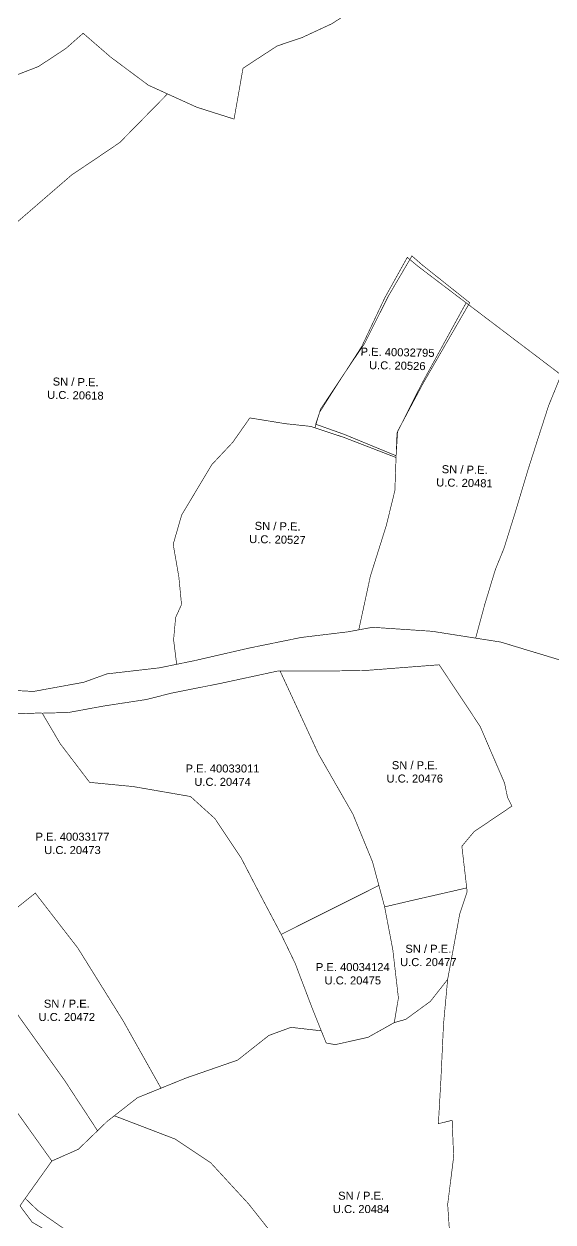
# Model space of a CAD drawing. Header units: metres. Extents: x 561401 to 594056, y 8460144 to 8508504.
# Drawn here: x 586909 to 587074.4, y 8502999.3 to 8503373.5 of the extents above; entities that cross this region are included whole.
import ezdxf

# ---------------------------------------------------------------- set-up
doc = ezdxf.new("R2010")
doc.units = ezdxf.units.M
for name, color, linetype in [('1.2. AFECTADOS BASE GRAFICA GORE', 76, 'Continuous'), ('1.2. AFECTADOS BASE GRAFICA SUNARP', 150, 'Continuous'), ('1.2. BASE GRAFICA GORE', 76, 'Continuous'), ('1.2. BASE GRAFICA SUNARP', 150, 'Continuous'), ('1.3 ETIQUETA P.E. Y U.C.', 1, 'Continuous')]:
    doc.layers.add(name, color=color, linetype=linetype)
doc.styles.add('Arial', font='arial.ttf', dxfattribs={"height": 1})

msp = doc.modelspace()

# ---------------------------------------------------------------- linework, layer by layer
at = {"layer": '1.2. AFECTADOS BASE GRAFICA GORE', "color": 64, "linetype": 'Continuous', "lineweight": -3, "const_width": 0.2}
for points in [[(587016.41, 8503380.75), (587005.25, 8503373.61), (586995.96, 8503369.3), (586988.11, 8503366.65), (586977.48, 8503359.71), (586974.68, 8503343.83), (586962.99, 8503347.54), (586953.86, 8503351.69), (586938.92, 8503336.48), (586923.86, 8503326.34), (586912.66, 8503316.67), (586901.29, 8503306.85)], [(586893.59, 8503165.98), (586911.98, 8503165.04), (586927.67, 8503167.9), (586934.94, 8503170.53), (586951.31, 8503172.41), (586956.73, 8503173.52), (586955.77, 8503181.19), (586956.41, 8503188.16), (586958.25, 8503192.19), (586957.41, 8503200.86), (586955.64, 8503211), (586958.29, 8503220.15), (586967.7, 8503235.86), (586974.25, 8503242.84), (586979.61, 8503250.48), (586990.78, 8503248.67), (586998.58, 8503247.84), (586999.96, 8503247.39), (587001.43, 8503252.25), (587006.79, 8503260.68), (587014.68, 8503272.94), (587021.8, 8503287.98), (587028.85, 8503300.63), (587032.19, 8503297.84), (587047.24, 8503286.43), (587075.63, 8503264.92)]]:
    msp.add_lwpolyline(points, dxfattribs=at)
msp.add_lwpolyline([(586803.35, 8503157.35), (586808.78, 8503151.48), (586814.67, 8503144.8), (586824.39, 8503132.22), (586836.67, 8503117.59), (586850.48, 8503101.91), (586867.89, 8503083.67), (586869.05, 8503081.97), (586879.14, 8503067.25), (586890.9, 8503052.6), (586904.98, 8503036.16), (586917.7, 8503018.36), (586925.98, 8503022.03), (586931.99, 8503027.82), (586921.66, 8503043.57), (586907.33, 8503063.61), (586893.53, 8503085.68), (586885.5, 8503096.94), (586866.17, 8503123.68), (586847.75, 8503150.89), (586829.84, 8503171.7), (586815.92, 8503186.01), (586805.44, 8503162.33), (586803.35, 8503157.35)], close=True, dxfattribs=at)
at = {"layer": '1.2. AFECTADOS BASE GRAFICA SUNARP', "color": 64, "linetype": 'Continuous', "lineweight": -3, "const_width": 0.2}
for points in [[(586906.33, 8503383.16), (586896.71, 8503364.11), (586892.56, 8503353.61), (586899, 8503354.17), (586904.35, 8503356.7), (586913.49, 8503360.23), (586922.14, 8503365.92), (586927.48, 8503370.64), (586936.08, 8503363.19), (586947.87, 8503354.42), (586953.86, 8503351.69), (586962.99, 8503347.54), (586974.68, 8503343.83), (586977.48, 8503359.71), (586988.11, 8503366.65), (586995.96, 8503369.3), (587005.25, 8503373.61), (587005.25, 8503373.61), (587016.41, 8503380.75)], [(586902.27, 8503093.87), (586912.53, 8503102.05), (586925.85, 8503084.85), (586939.92, 8503062.27), (586951.82, 8503041.11), (586959.62, 8503044.27), (586975.79, 8503049.88), (586985.54, 8503057.57), (586992.46, 8503060.12), (587001.95, 8503059.03), (586999.15, 8503066), (586993.78, 8503080.11), (586989.41, 8503089.16), (586982.79, 8503101.67), (586976.92, 8503112.97), (586968.73, 8503125.28), (586961.06, 8503132.22), (586943.11, 8503135.33), (586929.52, 8503136.64), (586920.32, 8503148.71), (586914.7, 8503158.25), (586913.44, 8503158.3), (586899.04, 8503157.73)], [(586919.52, 8502994.6), (586911.58, 8502999.23), (586907.74, 8503004.36), (586909.37, 8503006.68), (586917.7, 8503018.36), (586904.98, 8503036.16)]]:
    msp.add_lwpolyline(points, dxfattribs=at)
msp.add_lwpolyline([(586846.72, 8503254.88), (586858.9, 8503264.66), (586875.89, 8503279.8), (586891.19, 8503296.27), (586901.29, 8503306.85), (586912.66, 8503316.67), (586923.86, 8503326.34), (586938.92, 8503336.48), (586953.86, 8503351.69), (586947.87, 8503354.42), (586936.08, 8503363.19), (586927.48, 8503370.64), (586922.14, 8503365.92), (586913.49, 8503360.23), (586904.35, 8503356.7), (586899, 8503354.17), (586892.56, 8503353.61), (586887.2, 8503344.36), (586880.24, 8503331.11), (586879.87, 8503330.29), (586866.02, 8503298.75), (586854.81, 8503274.83), (586846.72, 8503254.88)], close=True, dxfattribs=at)
at = {"layer": '1.2. BASE GRAFICA GORE', "color": 64, "linetype": 'Continuous', "lineweight": -3, "const_width": 0.2}
for points in [[(587013.68, 8503184.29), (587017.98, 8503185.08), (587036.62, 8503183.83), (587050.22, 8503181.69), (587053.06, 8503192.2), (587056.39, 8503203.14), (587059.09, 8503209.76), (587062.59, 8503220.94), (587066.57, 8503234.21), (587069.73, 8503244.09), (587073.03, 8503254.3), (587076.93, 8503263.88), (587075.63, 8503264.92), (587047.24, 8503286.43), (587033.35, 8503261.12), (587025.62, 8503245.77), (587025.33, 8503238.11), (587024.96, 8503227.77), (587022.29, 8503216.9), (587017.29, 8503201.01), (587013.68, 8503184.29)], [(586956.73, 8503173.52), (586962.59, 8503174.72), (586979.49, 8503178.61), (586995.66, 8503181.9), (587010.34, 8503183.67), (587013.68, 8503184.29), (587017.29, 8503201.01), (587022.29, 8503216.9), (587024.96, 8503227.77), (587025.33, 8503238.11), (587008.98, 8503244.41), (586999.96, 8503247.39), (586998.58, 8503247.84), (586990.78, 8503248.67), (586979.61, 8503250.48), (586974.25, 8503242.84), (586967.7, 8503235.86), (586958.29, 8503220.15), (586955.64, 8503211), (586957.41, 8503200.86), (586958.25, 8503192.19), (586956.41, 8503188.16), (586955.77, 8503181.19), (586956.73, 8503173.52)], [(586989.08, 8503171.41), (587001.08, 8503145.48), (587011.83, 8503126.74), (587017.95, 8503111.87), (587019.96, 8503104.44), (587021.76, 8503097.75), (587030.5, 8503099.79), (587047.43, 8503103.67), (587045.91, 8503116.69), (587049.77, 8503121.29), (587061.57, 8503129.22), (587060.17, 8503132), (587059.27, 8503136.4), (587051.62, 8503154.12), (587038.83, 8503173.37), (587016.01, 8503171.61), (587002.16, 8503171.38), (586989.08, 8503171.41)], [(586893.53, 8503085.68), (586907.33, 8503063.61), (586921.66, 8503043.57), (586931.99, 8503027.82), (586934.97, 8503030.72), (586937.24, 8503032.49), (586944.48, 8503038.14), (586951.82, 8503041.11), (586939.92, 8503062.27), (586925.85, 8503084.85), (586912.53, 8503102.05), (586902.27, 8503093.87), (586893.53, 8503085.68)], [(587021.76, 8503097.75), (587024.31, 8503084.41), (587026.07, 8503069.29), (587024.78, 8503061.6), (587028.38, 8503062.62), (587036.08, 8503068.24), (587041.46, 8503075.08), (587044.32, 8503090.53), (587045.25, 8503095.57), (587046.43, 8503099.08), (587047.57, 8503102.47), (587047.43, 8503103.67), (587030.5, 8503099.79), (587021.76, 8503097.75)]]:
    msp.add_lwpolyline(points, close=True, dxfattribs=at)
for points in [[(587042.5, 8502989.58), (587041.47, 8503004.81), (587043.34, 8503019.64), (587042.87, 8503031.09), (587038.57, 8503030.02), (587039.36, 8503043.87), (587040.17, 8503061.06), (587041.46, 8503075.08), (587036.08, 8503068.24), (587028.38, 8503062.62), (587024.78, 8503061.6), (587016.57, 8503057), (587006.3, 8503054.71), (587003.49, 8503055.23), (587001.95, 8503059.03), (586992.46, 8503060.12), (586985.54, 8503057.57), (586975.79, 8503049.88), (586959.62, 8503044.27), (586951.82, 8503041.11), (586944.48, 8503038.14), (586937.24, 8503032.49), (586937.24, 8503032.49), (586956.33, 8503025.19), (586967.37, 8503017.82), (586979.2, 8503004.98), (586989.88, 8502991.53)], [(586989.88, 8502991.53), (586979.2, 8503004.98), (586967.37, 8503017.82), (586956.33, 8503025.19), (586937.24, 8503032.49), (586934.97, 8503030.72), (586931.99, 8503027.82), (586925.98, 8503022.03), (586917.7, 8503018.36), (586909.37, 8503006.68), (586909.37, 8503006.68), (586913.31, 8503002.91), (586916.98, 8503000.34), (586921.76, 8502997.04)]]:
    msp.add_lwpolyline(points, dxfattribs=at)
at = {"layer": '1.2. BASE GRAFICA SUNARP', "color": 64, "linetype": 'Continuous', "lineweight": -3, "const_width": 0.2}
for points in [[(587000.19, 8503248.52), (587009.15, 8503245.33), (587025.35, 8503238.66), (587025.82, 8503246.31), (587033.89, 8503261.47), (587048.36, 8503286.46), (587033.57, 8503298.22), (587030.3, 8503301.08), (587022.96, 8503288.59), (587015.49, 8503273.73), (587007.32, 8503261.65), (587001.78, 8503253.34), (587000.19, 8503248.52)], [(587050.22, 8503181.69), (587058.03, 8503180.47), (587076.95, 8503174.75), (587096.49, 8503170.12), (587105.34, 8503167.5), (587107.71, 8503166.47), (587108.97, 8503169.19), (587111.93, 8503175.61), (587115.13, 8503192.05), (587125.51, 8503226.72), (587114.79, 8503234.37), (587106.11, 8503240.76), (587076.93, 8503263.88), (587073.03, 8503254.3), (587069.73, 8503244.09), (587066.57, 8503234.21), (587062.59, 8503220.94), (587059.09, 8503209.76), (587056.39, 8503203.14), (587053.06, 8503192.2), (587050.22, 8503181.69)], [(586914.7, 8503158.25), (586920.32, 8503148.71), (586929.52, 8503136.64), (586943.11, 8503135.33), (586961.06, 8503132.22), (586968.73, 8503125.28), (586976.92, 8503112.97), (586982.79, 8503101.67), (586989.41, 8503089.16), (587019.96, 8503104.44), (587017.95, 8503111.87), (587011.83, 8503126.74), (587001.08, 8503145.48), (586989.08, 8503171.41), (586988.32, 8503171.41), (586970.61, 8503167.59), (586955.22, 8503164.54), (586947.26, 8503162.52), (586933.93, 8503160.49), (586922.89, 8503158.46), (586914.7, 8503158.25)], [(586989.41, 8503089.16), (586993.78, 8503080.11), (586999.15, 8503066), (587001.95, 8503059.03), (587003.49, 8503055.23), (587006.3, 8503054.71), (587016.57, 8503057), (587024.78, 8503061.6), (587026.07, 8503069.29), (587024.31, 8503084.41), (587021.76, 8503097.75), (587019.96, 8503104.44), (586989.41, 8503089.16)]]:
    msp.add_lwpolyline(points, close=True, dxfattribs=at)

# ---------------------------------------------------------------- texts
at = {"layer": '1.3 ETIQUETA P.E. Y U.C.', "color": 1, "char_height": 2.5, "attachment_point": 5, "rotation": 358.9623, "style": 'Arial'}
for s, insert in [('P.E. 40032795\\PU.C. 20526', (587025.76, 8503268.89)), ('SN / P.E.\\PU.C. 20618', (586925.1, 8503259.63)), ('SN / P.E.\\PU.C. 20481', (587046.76, 8503232.25)), ('SN / P.E.\\PU.C. 20527', (586988.27, 8503214.56))]:
    msp.add_mtext(s, dxfattribs=dict(at, insert=insert))
at = {"layer": '1.3 ETIQUETA P.E. Y U.C.', "color": 1, "char_height": 2.5, "attachment_point": 5, "style": 'Arial'}
for s, insert in [('P.E. 40033011\\PU.C. 20474', (586971.08, 8503138.87)), ('SN / P.E.\\PU.C. 20476', (587031.19, 8503139.9)), ('P.E. 40033177\\PU.C. 20473', (586924.15, 8503117.56)), ('SN / P.E.\\PU.C. 20477', (587035.42, 8503082.56)), ('P.E. 40034124\\PU.C. 20475', (587011.8, 8503076.84)), ('SN / P.E.\\PU.C. 20472', (586922.38, 8503065.41)), ('SN / P.E.\\PU.C. 20484', (587014.41, 8503005.42))]:
    msp.add_mtext(s, dxfattribs=dict(at, insert=insert))

doc.saveas('drawing.dxf')
